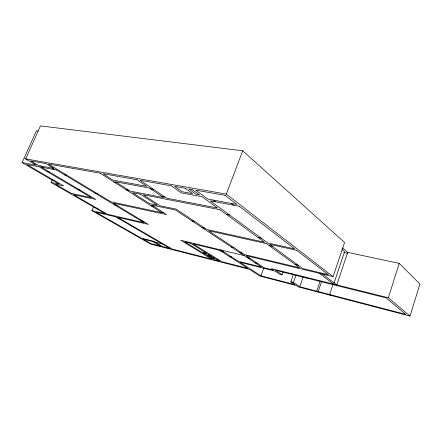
<?xml version="1.0" encoding="UTF-8"?>
<svg xmlns="http://www.w3.org/2000/svg" width="442" height="442" viewBox="0 0 442 442"><rect width="100%" height="100%" fill="white"/><g stroke="black" fill="none" stroke-linecap="round" stroke-linejoin="round"><path stroke-width="0.66" d="M93.511 206.884L91.919 210.663L150.705 244.095L249.426 269.349L259.929 276.073L296.438 285.576L298.449 286.941L410.032 316.091L419.9 284.051L399.225 263.36L347.677 252.376L342.6 247.918M410.032 316.091L388.347 297.731L399.225 263.36M347.677 252.376L336.815 284.908L322.516 274.084M333.091 276.631L344.561 242.487L242.724 150.783L40.454 125.909L25.664 158.882L226.304 194.093L333.091 276.631L245.901 255.598L264.067 267.703L273.476 270.056L271.349 268.614L388.347 297.731M333.064 284.239L329.622 294.516L330.876 295.411M334.141 282.836L344.561 251.713L342.009 249.487M320.041 281.449L316.748 291.162L318.03 292.057L321.533 281.736M283.062 272.189L282.151 274.78L275.576 270.316L386.131 297.908L405.712 314.35L299.748 286.731L303.113 276.99M299.748 286.731L293.46 282.46L295.925 275.372M282.151 274.78L279.454 274.095L274.968 271.062L239.89 262.272L260.951 275.802L295.096 284.676L290.814 281.775L293.278 274.709M260.951 275.802L263.703 268.128M226.304 194.093L242.724 150.783M91.919 210.663L105.312 213.751L51.062 182.469L52.15 179.977M51.062 182.469L59.068 184.099L22.1 162.601L36.388 130.804L38.355 131.064M100.317 173.236L48.266 164.015L110.959 201.828L161.755 212.641L100.301 173.231M22.1 162.601L36.371 165.203L24.89 158.424M113.881 181.938L116.616 182.441M150.578 188.817L153.595 189.38M46.985 171.463L49.228 171.888M64.372 174.706L66.731 175.154M161.943 196.463L164.938 197.038M126.031 189.728L128.749 190.253M226.348 214.409L229.73 215.083M77.825 189.668L80.057 190.126M95.069 193.176L97.411 193.657M151.059 205.784L153.75 206.342M161.037 212.182L163.711 212.751M343.837 252.426L347.876 253.288M191.916 220.895L194.756 221.503M114.787 205.038L117.113 205.541M258.078 237.525L261.344 238.238M202.022 227.602L204.845 228.227M269.123 245.57L272.338 246.288M140.771 220.668L143.064 221.193M117.826 218.11L119.937 218.597M231.276 247.028L234.011 247.669M295.123 264.509L298.223 265.244M131.81 226.243L133.904 226.74M239.547 252.52L242.266 253.172M244.188 255.598L180.789 240.271L211.718 259.156L172.214 249.078L117.705 217.298L148.379 224.398L113.152 203.149L166.557 214.585L151.866 205.127L175.507 210L261.421 267.04L238.326 261.272L220.63 249.907M221.033 251.172L223.569 251.791M247.205 257.603L249.896 258.255M229.271 256.448L231.779 257.067M255.095 262.841L257.758 263.498M162.214 243.929L142.981 239.083L151.031 243.669L160.678 246.133L152.678 241.525M290.814 281.775L293.46 282.46M40.509 165.954L43.15 167.518M52.228 168.087L54.863 169.673M291.654 273.67L293.118 274.692M305.416 277.095L306.853 278.123M213.171 200.066L215.552 201.823M319.328 273.311L333.704 284.134M231.216 203.408L233.553 205.187M45.896 163.595L30.642 160.888L38.62 165.612L53.863 168.385L45.896 163.595M137.103 179.756L103.063 173.723L113.025 180.132L146.899 186.347L137.103 179.756M171.275 185.811L140.147 180.292L166.606 198.165L217.597 208.038L202 196.679L181.281 192.872L171.275 185.811M185.253 188.286L174.596 186.397L182.093 191.718L192.69 193.646L185.253 188.286M192.16 189.513L188.695 188.894L196.104 194.27L199.552 194.894L192.16 189.513M224.989 195.325L195.657 190.132L207.884 199.088L236.873 204.458L224.989 195.325M39.012 166.761L26.896 164.535L63.571 185.905L55.515 184.259L71.317 193.386L91.356 197.651L39.012 166.761M56.499 169.971L41.261 167.175L95.787 199.436L73.543 194.673L107.378 214.226L144.158 222.707L56.499 169.971M149.429 188.049L115.6 181.789L130.047 191.088L163.612 197.585L149.429 188.049M239.199 206.243L210.276 200.839L267.83 242.989L294.836 248.968L239.199 206.243M140.368 194.187L132.473 192.651L149.606 203.674L157.424 205.276L140.368 194.187M219.867 209.696L143.169 194.734L160.197 205.845L176.17 209.116L206.663 229.437L264.592 242.271L219.867 209.696M266.432 243.608L208.618 230.741L244.244 254.487L299.67 267.819L266.432 243.608M296.593 250.321L269.659 244.327L302.748 268.559L328.362 274.72L296.593 250.321M115.594 216.807L95.892 212.248L141.307 238.127L153.026 241.072L162.678 246.642L170.17 248.553L115.594 216.807M190.629 243.304L184.855 241.901L201.204 251.912L206.895 253.332L190.629 243.304M219.785 250.371L192.994 243.873L221.912 261.758L247.945 268.399L219.785 250.371M208.508 254.327L202.823 252.901L205.878 254.774L211.547 256.2L208.508 254.327M213.127 257.172L207.469 255.747L209.414 256.935L215.066 258.366L213.127 257.172M216.619 259.327L210.978 257.896L213.983 259.736L219.608 261.172L216.619 259.327"/></g></svg>
